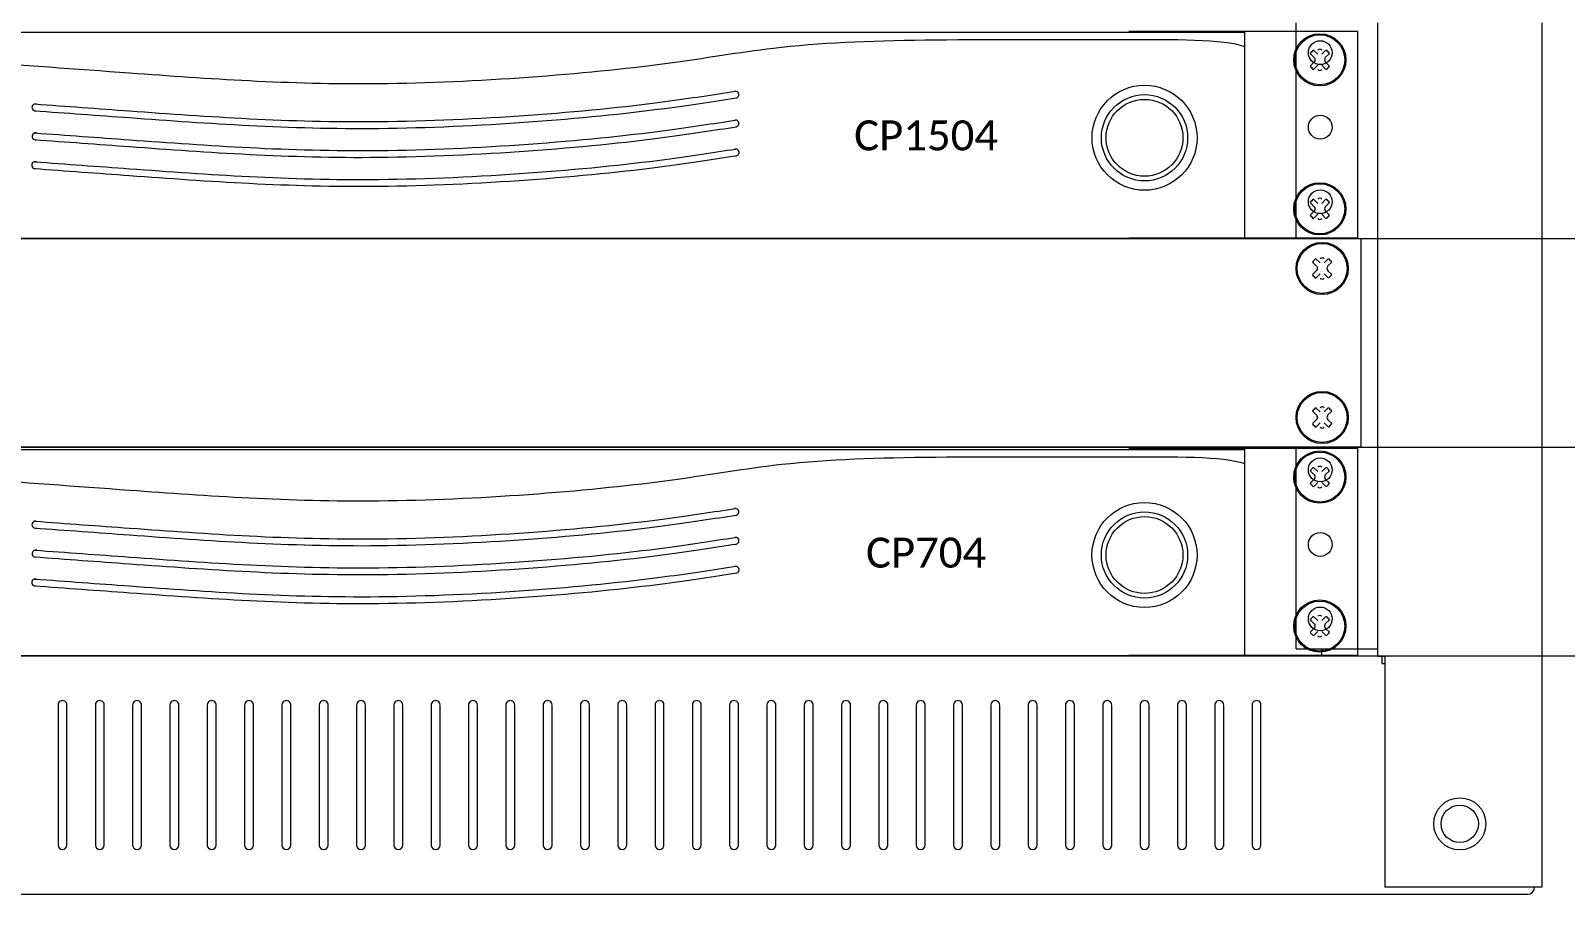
# Model space of a CAD drawing. Header units: millimetres. Extents: x -71336 to -33468, y -26189 to 22712.
# Drawn here: x -34339.9 to -34012.9, y -23553.8 to -23369.8 of the extents above; entities that cross this region are included whole.
import ezdxf
from ezdxf.enums import TextEntityAlignment as Align

# ---------------------------------------------------------------- set-up
doc = ezdxf.new("R2010")
doc.units = ezdxf.units.MM
doc.set_wipeout_variables(frame=1)
doc.layers.add('SC - Equipment', color=7, linetype='Continuous', lineweight=13)
doc.layers.add('SC - Rack Layout - U-guides and centreline', color=5, linetype='Continuous', lineweight=13, plot=False)
doc.styles.add('ARIAL', font='arial.ttf')
doc.styles.add('CALIBRI', font='calibri.ttf')

# ---------------------------------------------------------------- blocks, each defined once
blk = doc.blocks.new('*U256')
at = {"layer": 'SC - Rack Layout - U-guides and centreline', "ltscale": 5}
blk.add_lwpolyline([(-300, 0), (300, 0)], dxfattribs=at)
blk = doc.blocks.new('*U257')
at = {"layer": 'SC - Rack Layout - U-guides and centreline', "color": 0, "linetype": 'ByBlock', "lineweight": -2, "transparency": 16777216}
for p in [(0, 88.9), (0, 44.45), (0, 0)]:
    blk.add_blockref('*U256', p, dxfattribs=at)
blk = doc.blocks.new('*U270')
at = {"ltscale": 5}
blk.add_line((227.076, 52.324), (244.4623, 52.324), dxfattribs=at)
at = {"layer": 'SC - Equipment'}
for p, q in [((227.076, 141.224), (227.076, 185.674)), ((244.4623, 141.224), (244.4623, 185.674)), ((279.3873, 185.674), (279.3873, 141.224)), ((227.076, 96.774), (227.076, 141.224)), ((244.4623, 96.774), (244.4623, 141.224)), ((279.3873, 141.224), (279.3873, 96.774)), ((227.076, 52.324), (227.076, 96.774)), ((244.4623, 52.324), (244.4623, 96.774)), ((279.3873, 96.774), (279.3873, 52.324)), ((232.537, 50.8), (232.537, 52.324)), ((244.4623, 50.8), (244.4623, 52.324)), ((279.3873, 52.324), (279.3873, 1.524)), ((-245.364, 50.8), (244.4623, 50.8)), ((244.4623, 50.7365), (245.9863, 50.7365)), ((245.364, 50.7365), (245.364, 49.1998)), ((245.364, 49.1998), (245.9863, 49.1998)), ((245.9863, 50.7365), (245.9863, 1.524)), ((-36.7284, 40.3225), (-36.7284, 10.4775)), ((-34.8234, 10.4775), (-34.8234, 40.3225)), ((-28.7782, 40.3225), (-28.7782, 10.4775)), ((-26.8732, 10.4775), (-26.8732, 40.3225)), ((-20.828, 40.3225), (-20.828, 10.4775)), ((-18.923, 10.4775), (-18.923, 40.3225)), ((-12.8778, 40.3225), (-12.8778, 10.4775)), ((-10.9728, 10.4775), (-10.9728, 40.3225)), ((-4.9276, 40.3225), (-4.9276, 10.4775)), ((-3.0226, 10.4775), (-3.0226, 40.3225)), ((3.0226, 40.3225), (3.0226, 10.4775)), ((4.9276, 10.4775), (4.9276, 40.3225)), ((10.9728, 40.3225), (10.9728, 10.4775)), ((12.8778, 10.4775), (12.8778, 40.3225)), ((18.923, 40.3225), (18.923, 10.4775)), ((20.828, 10.4775), (20.828, 40.3225)), ((26.8732, 40.3225), (26.8732, 10.4775)), ((28.7782, 10.4775), (28.7782, 40.3225)), ((34.8234, 40.3225), (34.8234, 10.4775)), ((36.7284, 10.4775), (36.7284, 40.3225)), ((42.7736, 40.3225), (42.7736, 10.4775)), ((44.6786, 10.4775), (44.6786, 40.3225)), ((50.7238, 40.3225), (50.7238, 10.4775)), ((52.6288, 10.4775), (52.6288, 40.3225)), ((58.674, 40.3225), (58.674, 10.4775)), ((60.579, 10.4775), (60.579, 40.3225)), ((66.6242, 40.3225), (66.6242, 10.4775)), ((68.5292, 10.4775), (68.5292, 40.3225)), ((74.5744, 40.3225), (74.5744, 10.4775)), ((76.4794, 10.4775), (76.4794, 40.3225)), ((82.5246, 40.3225), (82.5246, 10.4775)), ((84.4296, 10.4775), (84.4296, 40.3225)), ((90.4748, 40.3225), (90.4748, 10.4775)), ((92.3798, 10.4775), (92.3798, 40.3225)), ((98.425, 40.3225), (98.425, 10.4775)), ((100.33, 10.4775), (100.33, 40.3225)), ((106.3752, 40.3225), (106.3752, 10.4775)), ((108.2802, 10.4775), (108.2802, 40.3225)), ((114.3254, 40.3225), (114.3254, 10.4775)), ((116.2304, 10.4775), (116.2304, 40.3225)), ((122.2756, 40.3225), (122.2756, 10.4775)), ((124.1806, 10.4775), (124.1806, 40.3225)), ((130.2258, 40.3225), (130.2258, 10.4775)), ((132.1308, 10.4775), (132.1308, 40.3225)), ((138.176, 40.3225), (138.176, 10.4775)), ((140.081, 10.4775), (140.081, 40.3225)), ((146.1262, 40.3225), (146.1262, 10.4775)), ((148.0312, 10.4775), (148.0312, 40.3225)), ((154.0764, 40.3225), (154.0764, 10.4775)), ((155.9814, 10.4775), (155.9814, 40.3225)), ((162.0266, 40.3225), (162.0266, 10.4775)), ((163.9316, 10.4775), (163.9316, 40.3225)), ((169.9768, 40.3225), (169.9768, 10.4775)), ((171.8818, 10.4775), (171.8818, 40.3225)), ((177.927, 40.3225), (177.927, 10.4775)), ((179.832, 10.4775), (179.832, 40.3225)), ((185.8772, 40.3225), (185.8772, 10.4775)), ((187.7822, 10.4775), (187.7822, 40.3225)), ((193.8274, 40.3225), (193.8274, 10.4775)), ((195.7324, 10.4775), (195.7324, 40.3225)), ((201.7776, 40.3225), (201.7776, 10.4775)), ((203.6826, 10.4775), (203.6826, 40.3225)), ((209.7278, 40.3225), (209.7278, 10.4775)), ((211.6328, 10.4775), (211.6328, 40.3225)), ((217.678, 40.3225), (217.678, 10.4775)), ((219.583, 10.4775), (219.583, 40.3225)), ((-276.352, 0), (276.352, 0)), ((109.56379, 0), (115.91379, 0)), ((279.3873, 1.524), (245.9863, 1.524)), ((276.352, 1.524), (274.828, 1.524))]:
    blk.add_line(p, q, dxfattribs=at)
for centre, radius in [((232.21315, 179.324), 2.54), ((232.21315, 163.449), 2.54), ((232.21315, 147.574), 2.54), ((232.21315, 134.874), 2.54), ((232.21315, 118.999), 2.54), ((232.21315, 103.124), 2.54), ((232.21315, 90.424), 2.54), ((232.21315, 74.549), 2.54), ((232.21315, 58.674), 2.54), ((261.9375, 15.0114), 5.5499), ((261.9375, 15.0114), 3.9751)]:
    blk.add_circle(centre, radius, dxfattribs=at)
for centre, radius, start, end in [((-35.7759, 40.3225), 0.9525, 359.999983, 179.999991), ((-27.8257, 40.3225), 0.9525, 359.999983, 179.999991), ((-19.8755, 40.3225), 0.9525, 359.999983, 179.999991), ((-11.9253, 40.3225), 0.9525, 359.999983, 179.999991), ((-3.9751, 40.3225), 0.9525, 359.999983, 179.999991), ((3.9751, 40.3225), 0.9525, 359.999983, 179.999991), ((11.9253, 40.3225), 0.9525, 359.999983, 179.999991), ((19.8755, 40.3225), 0.9525, 359.999983, 179.999991), ((27.8257, 40.3225), 0.9525, 359.999983, 179.999991), ((35.7759, 40.3225), 0.9525, 359.999983, 179.999991), ((43.7261, 40.3225), 0.9525, 359.999983, 179.999991), ((51.6763, 40.3225), 0.9525, 359.999983, 179.999991), ((59.6265, 40.3225), 0.9525, 359.999983, 179.999991), ((67.5767, 40.3225), 0.9525, 359.999983, 179.999991), ((75.5269, 40.3225), 0.9525, 359.999983, 179.999991), ((83.4771, 40.3225), 0.9525, 359.999983, 179.999991), ((91.4273, 40.3225), 0.9525, 359.999983, 179.999991), ((99.3775, 40.3225), 0.9525, 359.999983, 179.999991), ((107.3277, 40.3225), 0.9525, 359.999983, 179.999991), ((115.2779, 40.3225), 0.9525, 359.999983, 179.999991), ((123.2281, 40.3225), 0.9525, 359.999983, 179.999991), ((131.1783, 40.3225), 0.9525, 359.999983, 179.999991), ((139.1285, 40.3225), 0.9525, 359.999983, 179.999991), ((147.0787, 40.3225), 0.9525, 359.999983, 179.999991), ((155.0289, 40.3225), 0.9525, 359.999983, 179.999991), ((162.9791, 40.3225), 0.9525, 359.999983, 179.999991), ((170.9293, 40.3225), 0.9525, 359.999983, 179.999991), ((178.8795, 40.3225), 0.9525, 359.999983, 179.999991), ((186.8297, 40.3225), 0.9525, 359.999983, 179.999991), ((194.7799, 40.3225), 0.9525, 359.999983, 179.999991), ((202.7301, 40.3225), 0.9525, 359.999983, 179.999991), ((210.6803, 40.3225), 0.9525, 359.999983, 179.999991), ((218.6305, 40.3225), 0.9525, 359.999983, 179.999991), ((-35.7759, 10.4775), 0.9525, 179.999991, 359.999983), ((-27.8257, 10.4775), 0.9525, 179.999991, 359.999983), ((-19.8755, 10.4775), 0.9525, 179.999991, 359.999983), ((-11.9253, 10.4775), 0.9525, 179.999991, 359.999983), ((-3.9751, 10.4775), 0.9525, 179.999991, 359.999983), ((3.9751, 10.4775), 0.9525, 179.999991, 359.999983), ((11.9253, 10.4775), 0.9525, 179.999991, 359.999983), ((19.8755, 10.4775), 0.9525, 179.999991, 359.999983), ((27.8257, 10.4775), 0.9525, 179.999991, 359.999983), ((35.7759, 10.4775), 0.9525, 179.999991, 359.999983), ((43.7261, 10.4775), 0.9525, 179.999991, 359.999983), ((51.6763, 10.4775), 0.9525, 179.999991, 359.999983), ((59.6265, 10.4775), 0.9525, 179.999991, 359.999983), ((67.5767, 10.4775), 0.9525, 179.999991, 359.999983), ((75.5269, 10.4775), 0.9525, 179.999991, 359.999983), ((83.4771, 10.4775), 0.9525, 179.999991, 359.999983), ((91.4273, 10.4775), 0.9525, 179.999991, 359.999983), ((99.3775, 10.4775), 0.9525, 179.999991, 359.999983), ((107.3277, 10.4775), 0.9525, 179.999991, 359.999983), ((115.2779, 10.4775), 0.9525, 179.999991, 359.999983), ((123.2281, 10.4775), 0.9525, 179.999991, 359.999983), ((131.1783, 10.4775), 0.9525, 179.999991, 359.999983), ((139.1285, 10.4775), 0.9525, 179.999991, 359.999983), ((147.0787, 10.4775), 0.9525, 179.999991, 359.999983), ((155.0289, 10.4775), 0.9525, 179.999991, 359.999983), ((162.9791, 10.4775), 0.9525, 179.999991, 359.999983), ((170.9293, 10.4775), 0.9525, 179.999991, 359.999983), ((178.8795, 10.4775), 0.9525, 179.999991, 359.999983), ((186.8297, 10.4775), 0.9525, 179.999991, 359.999983), ((194.7799, 10.4775), 0.9525, 179.999991, 359.999983), ((202.7301, 10.4775), 0.9525, 179.999991, 359.999983), ((210.6803, 10.4775), 0.9525, 179.999991, 359.999983), ((218.6305, 10.4775), 0.9525, 179.999991, 359.999983), ((276.352, 1.524), 1.524, 270, 0)]:
    blk.add_arc(centre, radius, start, end, dxfattribs=at)
at = {"ltscale": 5, "style": 'ARIAL', "flags": 1}
blk.add_attdef('UNITS', (470.5, 46), '', height=9.73997, dxfattribs=at)
blk = doc.blocks.new('1U SCREWS - RACK LAYOUT')
at = {"layer": 'SC - Equipment'}
for p, q in [((231.39, 38.56), (230.53, 39.42)), ((232.13, 39.27), (231.24, 40.16)), ((233.88, 40.13), (233.02, 39.27)), ((234.62, 39.42), (233.73, 38.56)), ((231.39, 37.64), (230.53, 36.78)), ((232.13, 36.93), (231.24, 36.04)), ((233.88, 36.07), (233.02, 36.93)), ((234.62, 36.78), (233.73, 37.64)), ((231.39, 6.81), (230.53, 7.67)), ((232.13, 7.52), (231.24, 8.41)), ((233.88, 8.38), (233.02, 7.52)), ((234.62, 7.67), (233.73, 6.81)), ((231.39, 5.89), (230.53, 5.03)), ((232.13, 5.18), (231.24, 4.29)), ((233.88, 4.32), (233.02, 5.18)), ((234.62, 5.03), (233.73, 5.89))]:
    blk.add_line(p, q, dxfattribs=at)
for centre, major_axis, start_param, end_param in [((232.56, 38.1), (5.56, 0), 0, 6.283185), ((232.56, 38.1), (5.33, 0), 0, 6.283185), ((232.56, 38.1), (2.44, 0), 2.143456, 2.563819), ((232.56, 39.73), (0.635, 0), 0.785399, 2.356195), ((232.56, 38.1), (2.44, 0), 0.57266, 0.993023), ((232.56, 38.1), (2.44, 0), 3.719366, 4.139729), ((230.96, 38.1), (0.635, 0), 5.497788, 7.068584), ((232.56, 36.47), (0.635, 0), 3.926991, 5.497787), ((234.19, 38.1), (0.635, 0), 2.356195, 3.926991), ((232.56, 38.1), (2.44, 0), 5.290163, 5.710525), ((232.56, 6.35), (5.56, 0), 0, 6.283185), ((232.56, 6.35), (5.33, 0), 0, 6.283185), ((232.56, 6.35), (2.44, 0), 2.143456, 2.563819), ((230.96, 6.35), (0.635, 0), 5.497788, 7.068584), ((232.56, 7.98), (0.635, 0), 0.785399, 2.356195), ((234.19, 6.35), (0.635, 0), 2.356195, 3.926991), ((232.56, 6.35), (2.44, 0), 0.57266, 0.993023), ((232.56, 6.35), (2.44, 0), 3.719366, 4.139729), ((232.56, 4.72), (0.635, 0), 3.926991, 5.497787), ((232.56, 6.35), (2.44, 0), 5.290163, 5.710525)]:
    blk.add_ellipse(centre, major_axis=major_axis, ratio=1, start_param=start_param, end_param=end_param, dxfattribs=at)
at = {"layer": 'SC - Equipment', "ltscale": 5}
blk.add_point((0, 0), dxfattribs=at)
blk = doc.blocks.new('RACK EARS - RACK LAYOUT')
at = {"layer": 'SC - Equipment', "flags": 128}
for points in [[(240.67, 44.16), (191.88, 44.16)], [(240.67, 0.16), (240.67, 44.16)], [(191.88, 0.16), (240.67, 0.16)]]:
    blk.add_lwpolyline(points, dxfattribs=at)
at = {"layer": 'SC - Equipment'}
blk.add_blockref('1U SCREWS - RACK LAYOUT', (0, 0), dxfattribs=at)
blk = doc.blocks.new('APEX CP1504')
at = {"layer": 'SC - Equipment', "ltscale": 5}
blk.add_lwpolyline([(216.5, 44), (216.5, 0), (-216.5, 0), (-216.5, 44)], close=True, dxfattribs=at)
for radius in [11.19, 9.19, 8.19]:
    blk.add_circle((195.22, 21.49), radius, dxfattribs=at)
for centre, radius, start, end in [((108.08, 30.68), 0.716, 274.207, 102.7325), ((-41.08, 27.96), 0.745, 70.7598, 280.7598), ((108.1, 24.53), 0.715, 274.1536, 102.802), ((-41.05, 21.8), 0.745, 70.7598, 280.7598), ((-41.14, 15.65), 0.745, 70.7598, 280.7598), ((108.12, 18.37), 0.715, 274.1843, 102.7377)]:
    blk.add_arc(centre, radius, start, end, dxfattribs=at)
for points, knots in [([(-216.5, 27.21), (-200.5, 31.26), (-168.41, 39.39), (-114.03, 42.94), (-64.79, 38.48), (-15.9, 34.97), (30.68, 31.53), (88.28, 36.02), (127.89, 43.19), (164.18, 42.09), (212.21, 42.58), (216.5, 40.97)], [0, 0, 0, 0, 49.424275, 99.142, 162.617664, 197.246115, 247.718261, 301.340893, 329.127223, 404.739476, 427.649153, 427.649153, 427.649153, 427.649153]), ([(-41.33, 27.26), (-34.57, 26.76), (-11.15, 25.07), (30.68, 21.98), (83.91, 26.13), (103.54, 29.29), (108.24, 29.99)], [176.774812, 176.774812, 176.774812, 176.774812, 197.246115, 247.718261, 301.340893, 319.125829, 319.125829, 319.125829, 319.125829]), ([(-41.22, 28.69), (-34.5, 28.2), (-11.11, 26.51), (30.68, 23.43), (83.79, 27.56), (103.39, 30.71), (108.03, 31.4)], [176.882386, 176.882386, 176.882386, 176.882386, 197.246115, 247.718261, 301.340893, 318.861796, 318.861796, 318.861796, 318.861796]), ([(-41.29, 21.1), (-34.55, 20.6), (-11.14, 18.91), (30.68, 15.82), (83.92, 19.97), (103.55, 23.13), (108.26, 23.83)], [176.808399, 176.808399, 176.808399, 176.808399, 197.246115, 247.718261, 301.340893, 319.15052, 319.15052, 319.15052, 319.15052]), ([(-41.19, 22.53), (-34.48, 22.03), (-11.1, 20.35), (30.68, 17.27), (83.76, 21.4), (103.35, 24.54), (107.97, 25.23)], [176.915955, 176.915955, 176.915955, 176.915955, 197.246115, 247.718261, 301.340893, 318.780218, 318.780218, 318.780218, 318.780218]), ([(-41.38, 14.94), (-34.61, 14.44), (-11.17, 12.75), (30.68, 9.66), (83.93, 13.81), (103.56, 16.97), (108.28, 17.67)], [176.720888, 176.720888, 176.720888, 176.720888, 197.246115, 247.718261, 301.340893, 319.173968, 319.173968, 319.173968, 319.173968]), ([(-41.27, 16.38), (-34.54, 15.88), (-11.13, 14.19), (30.68, 11.11), (83.81, 15.24), (103.41, 18.39), (108.06, 19.08)], [176.82849, 176.82849, 176.82849, 176.82849, 197.246115, 247.718261, 301.340893, 318.899626, 318.899626, 318.899626, 318.899626])]:
    blk.add_open_spline(points, degree=3, knots=knots, dxfattribs=at)
at = {"layer": 'SC - Equipment'}
blk.add_blockref('RACK EARS - RACK LAYOUT', (0, 0), dxfattribs=at)
at = {"ltscale": 5, "style": 'CALIBRI'}
blk.add_text('CP1504', height=6.392, dxfattribs=at).set_placement((148.68, 22), align=Align.MIDDLE_CENTER)
blk = doc.blocks.new('1U BLANK PANEL - RACK LAYOUT')
blk.add_wipeout([(-241.3, 44.45), (241.3, 44.45), (241.3, 0), (-241.3, 0)])
at = {"layer": 'SC - Equipment'}
for p, q in [((-241.3, 44.45), (241.3, 44.45)), ((241.3, 44.45), (241.3, 0)), ((231.89, 38.56), (231.03, 39.42)), ((232.63, 39.27), (231.74, 40.16)), ((234.38, 40.13), (233.52, 39.27)), ((235.12, 39.42), (234.23, 38.56)), ((231.89, 37.64), (231.03, 36.78)), ((232.63, 36.93), (231.74, 36.04)), ((234.38, 36.07), (233.52, 36.93)), ((235.12, 36.78), (234.23, 37.64)), ((231.89, 6.81), (231.03, 7.67)), ((232.63, 7.52), (231.74, 8.41)), ((234.38, 8.38), (233.52, 7.52)), ((235.12, 7.67), (234.23, 6.81)), ((231.89, 5.89), (231.03, 5.03)), ((232.63, 5.18), (231.74, 4.29)), ((234.38, 4.32), (233.52, 5.18)), ((235.12, 5.03), (234.23, 5.89)), ((241.3, 0), (-241.3, 0))]:
    blk.add_line(p, q, dxfattribs=at)
for centre, major_axis, start_param, end_param in [((233.06, 38.1), (5.56, 0), 0, 6.283185), ((233.06, 38.1), (5.33, 0), 0, 6.283185), ((233.06, 38.1), (2.44, 0), 2.143456, 2.563819), ((233.06, 39.73), (0.635, 0), 0.785399, 2.356195), ((233.06, 38.1), (2.44, 0), 0.57266, 0.993023), ((233.06, 38.1), (2.44, 0), 3.719366, 4.139729), ((231.46, 38.1), (0.635, 0), 5.497788, 7.068584), ((233.06, 36.47), (0.635, 0), 3.926991, 5.497787), ((234.69, 38.1), (0.635, 0), 2.356195, 3.926991), ((233.06, 38.1), (2.44, 0), 5.290163, 5.710525), ((233.06, 6.35), (5.56, 0), 0, 6.283185), ((233.06, 6.35), (5.33, 0), 0, 6.283185), ((233.06, 6.35), (2.44, 0), 2.143456, 2.563819), ((231.46, 6.35), (0.635, 0), 5.497788, 7.068584), ((233.06, 7.98), (0.635, 0), 0.785399, 2.356195), ((234.69, 6.35), (0.635, 0), 2.356195, 3.926991), ((233.06, 6.35), (2.44, 0), 0.57266, 0.993023), ((233.06, 6.35), (2.44, 0), 3.719366, 4.139729), ((233.06, 4.72), (0.635, 0), 3.926991, 5.497787), ((233.06, 6.35), (2.44, 0), 5.290163, 5.710525)]:
    blk.add_ellipse(centre, major_axis=major_axis, ratio=1, start_param=start_param, end_param=end_param, dxfattribs=at)
blk = doc.blocks.new('*U281')
blk.add_blockref('1U BLANK PANEL - RACK LAYOUT', (0, -44.45))

msp = doc.modelspace()

# ---------------------------------------------------------------- linework, layer by layer
at = {"layer": 'SC - Equipment', "ltscale": 5}
msp.add_lwpolyline([(-34081.256, -23459.04), (-34081.256, -23503.04), (-34514.256, -23503.04), (-34514.256, -23459.04)], close=True, dxfattribs=at)
for radius in [11.188, 9.188, 8.188]:
    msp.add_circle((-34102.541, -23481.545), radius, dxfattribs=at)
for centre, radius, start, end in [((-34189.673, -23472.355), 0.716, 274.20699, 102.73245), ((-34338.837, -23475.077), 0.745, 70.75983, 280.75983), ((-34189.654, -23478.513), 0.715, 274.15357, 102.80201), ((-34338.803, -23481.239), 0.745, 70.75983, 280.75983), ((-34189.636, -23484.669), 0.715, 274.18428, 102.73771), ((-34338.892, -23487.392), 0.745, 70.75983, 280.75983)]:
    msp.add_arc(centre, radius, start, end, dxfattribs=at)
for points, knots in [([(-34514.256, -23475.833), (-34498.259, -23471.781), (-34466.169, -23463.651), (-34411.782, -23460.104), (-34362.543, -23464.564), (-34313.66, -23468.071), (-34267.073, -23471.508), (-34209.481, -23467.024), (-34169.868, -23459.845), (-34133.576, -23460.95), (-34085.545, -23460.458), (-34081.256, -23462.073)], [0, 0, 0, 0, 49.424275, 99.1420001, 162.6176636, 197.2461147, 247.7182613, 301.3408931, 329.1272231, 404.7394761, 427.6491526, 427.6491526, 427.6491526, 427.6491526]), ([(-34339.082, -23475.78), (-34332.327, -23476.281), (-34308.906, -23477.97), (-34267.073, -23481.056), (-34213.848, -23476.913), (-34194.216, -23473.751), (-34189.516, -23473.053)], [176.7748123, 176.7748123, 176.7748123, 176.7748123, 197.2461147, 247.7182613, 301.3408931, 319.125829, 319.125829, 319.125829, 319.125829]), ([(-34338.976, -23474.345), (-34332.256, -23474.843), (-34308.87, -23476.529), (-34267.073, -23479.613), (-34213.964, -23475.478), (-34194.361, -23472.331), (-34189.725, -23471.641)], [176.8823864, 176.8823864, 176.8823864, 176.8823864, 197.2461147, 247.7182613, 301.3408931, 318.8617961, 318.8617961, 318.8617961, 318.8617961]), ([(-34339.049, -23481.942), (-34332.305, -23482.443), (-34308.895, -23484.13), (-34267.073, -23487.216), (-34213.837, -23483.072), (-34194.202, -23479.908), (-34189.496, -23479.21)], [176.8083987, 176.8083987, 176.8083987, 176.8083987, 197.2461147, 247.7182613, 301.3408931, 319.15052, 319.15052, 319.15052, 319.15052]), ([(-34338.943, -23480.507), (-34332.234, -23481.005), (-34308.858, -23482.69), (-34267.073, -23485.773), (-34213.999, -23481.641), (-34194.406, -23478.498), (-34189.79, -23477.811)], [176.9159554, 176.9159554, 176.9159554, 176.9159554, 197.2461147, 247.7182613, 301.3408931, 318.7802178, 318.7802178, 318.7802178, 318.7802178]), ([(-34339.137, -23488.096), (-34332.364, -23488.598), (-34308.925, -23490.288), (-34267.074, -23493.376), (-34213.829, -23489.231), (-34194.191, -23486.066), (-34189.479, -23485.367)], [176.7208877, 176.7208877, 176.7208877, 176.7208877, 197.2461147, 247.7182613, 301.3408931, 319.1739683, 319.1739683, 319.1739683, 319.1739683]), ([(-34339.031, -23486.661), (-34332.293, -23487.16), (-34308.889, -23488.847), (-34267.074, -23491.933), (-34213.948, -23487.797), (-34194.342, -23484.647), (-34189.696, -23483.956)], [176.8284897, 176.8284897, 176.8284897, 176.8284897, 197.2461147, 247.7182613, 301.3408931, 318.8996259, 318.8996259, 318.8996259, 318.8996259])]:
    msp.add_open_spline(points, degree=3, knots=knots, dxfattribs=at)

# ---------------------------------------------------------------- block references
msp.add_blockref('APEX CP1504', (-34297.756, -23414.14))
at = {"layer": 'SC - Equipment'}
for name, p in [('*U270', (-34297.305, -23553.84)), ('RACK EARS - RACK LAYOUT', (-34297.756, -23503.04))]:
    msp.add_blockref(name, p, dxfattribs=at)
at = {"layer": 'SC - Rack Layout - U-guides and centreline'}
msp.add_blockref('*U257', (-34297.756, -23503.04), dxfattribs=at)

# ---------------------------------------------------------------- texts
at = {"ltscale": 5, "style": 'CALIBRI'}
msp.add_text('CP704', height=6.3916, dxfattribs=at).set_placement((-34149.079, -23481.04), align=Align.MIDDLE_CENTER)

# ---------------------------------------------------------------- next in the draw order: block references
at = {"layer": 'SC - Equipment'}
msp.add_blockref('*U281', (-34297.756, -23414.14), dxfattribs=at)

doc.saveas('drawing.dxf')
